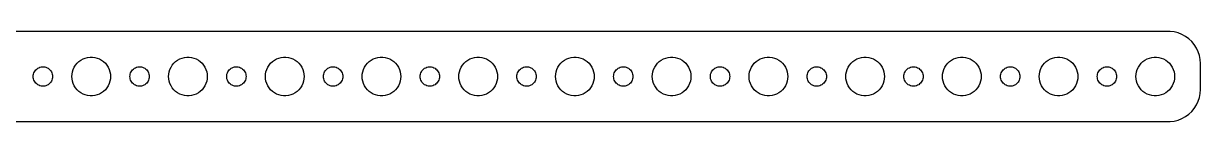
# Model space of a CAD drawing. Header units: metres. Extents: x -180 to 180, y 17 to 31.
# Drawn here: x -3 to 179.5, y 17 to 31 of the extents above; entities that cross this region are included whole.
import ezdxf

# ---------------------------------------------------------------- set-up
doc = ezdxf.new("R2010")
doc.units = ezdxf.units.M

msp = doc.modelspace()

# ---------------------------------------------------------------- linework, layer by layer
for p, q in [((174.814, 30.9901), (-174.814, 30.9901)), ((175.437, 30.9114), (174.814, 30.9901)), ((176.045, 30.7553), (175.437, 30.9114)), ((176.629, 30.5241), (176.045, 30.7553)), ((177.179, 30.2216), (176.629, 30.5241)), ((177.687, 29.8526), (177.179, 30.2216)), ((178.145, 29.4227), (177.687, 29.8526)), ((178.545, 28.9389), (178.145, 29.4227)), ((178.882, 28.4088), (178.545, 28.9389)), ((179.149, 27.8406), (178.882, 28.4088)), ((179.343, 27.2434), (179.149, 27.8406)), ((4.87108, 25.4453), (5.07294, 25.7634)), ((5.07294, 25.7634), (5.31308, 26.0536)), ((5.31308, 26.0536), (5.58772, 26.3115)), ((5.58772, 26.3115), (5.89252, 26.533)), ((5.89252, 26.533), (6.22266, 26.7145)), ((6.22266, 26.7145), (6.57294, 26.8532)), ((6.57294, 26.8532), (6.93785, 26.9469)), ((6.93785, 26.9469), (7.31161, 26.9941)), ((7.31161, 26.9941), (7.68837, 26.9941)), ((7.68837, 26.9941), (8.06213, 26.9469)), ((8.06213, 26.9469), (8.42705, 26.8532)), ((8.42705, 26.8532), (8.77733, 26.7145)), ((8.77733, 26.7145), (9.10747, 26.533)), ((9.10747, 26.533), (9.41226, 26.3115)), ((9.41226, 26.3115), (9.6869, 26.0536)), ((9.6869, 26.0536), (9.92705, 25.7634)), ((9.92705, 25.7634), (10.1289, 25.4453)), ((19.8711, 25.4453), (20.0729, 25.7634)), ((20.0729, 25.7634), (20.3131, 26.0536)), ((20.3131, 26.0536), (20.5877, 26.3115)), ((20.5877, 26.3115), (20.8925, 26.533)), ((20.8925, 26.533), (21.2227, 26.7145)), ((21.2227, 26.7145), (21.5729, 26.8532)), ((21.5729, 26.8532), (21.9379, 26.9469)), ((21.9379, 26.9469), (22.3116, 26.9941)), ((22.3116, 26.9941), (22.6884, 26.9941)), ((22.6884, 26.9941), (23.0621, 26.9469)), ((23.0621, 26.9469), (23.427, 26.8532)), ((23.427, 26.8532), (23.7773, 26.7145)), ((23.7773, 26.7145), (24.1075, 26.533)), ((24.1075, 26.533), (24.4123, 26.3115)), ((24.4123, 26.3115), (24.6869, 26.0536)), ((24.6869, 26.0536), (24.927, 25.7634)), ((24.927, 25.7634), (25.1289, 25.4453)), ((34.8711, 25.4453), (35.0729, 25.7634)), ((35.0729, 25.7634), (35.3131, 26.0536)), ((35.3131, 26.0536), (35.5877, 26.3115)), ((35.5877, 26.3115), (35.8925, 26.533)), ((35.8925, 26.533), (36.2227, 26.7145)), ((36.2227, 26.7145), (36.5729, 26.8532)), ((36.5729, 26.8532), (36.9379, 26.9469)), ((36.9379, 26.9469), (37.3116, 26.9941)), ((37.3116, 26.9941), (37.6884, 26.9941)), ((37.6884, 26.9941), (38.0621, 26.9469)), ((38.0621, 26.9469), (38.427, 26.8532)), ((38.427, 26.8532), (38.7773, 26.7145)), ((38.7773, 26.7145), (39.1075, 26.533)), ((39.1075, 26.533), (39.4123, 26.3115)), ((39.4123, 26.3115), (39.6869, 26.0536)), ((39.6869, 26.0536), (39.927, 25.7634)), ((39.927, 25.7634), (40.1289, 25.4453)), ((49.8711, 25.4453), (50.0729, 25.7634)), ((50.0729, 25.7634), (50.3131, 26.0536)), ((50.3131, 26.0536), (50.5877, 26.3115)), ((50.5877, 26.3115), (50.8925, 26.533)), ((50.8925, 26.533), (51.2227, 26.7145)), ((51.2227, 26.7145), (51.5729, 26.8532)), ((51.5729, 26.8532), (51.9379, 26.9469)), ((51.9379, 26.9469), (52.3116, 26.9941)), ((52.3116, 26.9941), (52.6884, 26.9941)), ((52.6884, 26.9941), (53.0621, 26.9469)), ((53.0621, 26.9469), (53.427, 26.8532)), ((53.427, 26.8532), (53.7773, 26.7145)), ((53.7773, 26.7145), (54.1075, 26.533)), ((54.1075, 26.533), (54.4123, 26.3115)), ((54.4123, 26.3115), (54.6869, 26.0536)), ((54.6869, 26.0536), (54.927, 25.7634)), ((54.927, 25.7634), (55.1289, 25.4453)), ((64.8711, 25.4453), (65.073, 25.7634)), ((65.073, 25.7634), (65.3131, 26.0536)), ((65.3131, 26.0536), (65.5877, 26.3115)), ((65.5877, 26.3115), (65.8925, 26.533)), ((65.8925, 26.533), (66.2227, 26.7145)), ((66.2227, 26.7145), (66.573, 26.8532)), ((66.573, 26.8532), (66.9379, 26.9469)), ((66.9379, 26.9469), (67.3116, 26.9941)), ((67.3116, 26.9941), (67.6884, 26.9941)), ((67.6884, 26.9941), (68.0621, 26.9469)), ((68.0621, 26.9469), (68.427, 26.8532)), ((68.427, 26.8532), (68.7773, 26.7145)), ((68.7773, 26.7145), (69.1075, 26.533)), ((69.1075, 26.533), (69.4123, 26.3115)), ((69.4123, 26.3115), (69.6869, 26.0536)), ((69.6869, 26.0536), (69.927, 25.7634)), ((69.927, 25.7634), (70.1289, 25.4453)), ((79.8711, 25.4453), (80.073, 25.7634)), ((80.073, 25.7634), (80.3131, 26.0536)), ((80.3131, 26.0536), (80.5877, 26.3115)), ((80.5877, 26.3115), (80.8925, 26.533)), ((80.8925, 26.533), (81.2227, 26.7145)), ((81.2227, 26.7145), (81.573, 26.8532)), ((81.573, 26.8532), (81.9379, 26.9469)), ((81.9379, 26.9469), (82.3116, 26.9941)), ((82.3116, 26.9941), (82.6884, 26.9941)), ((82.6884, 26.9941), (83.0621, 26.9469)), ((83.0621, 26.9469), (83.427, 26.8532)), ((83.427, 26.8532), (83.7773, 26.7145)), ((83.7773, 26.7145), (84.1075, 26.533)), ((84.1075, 26.533), (84.4123, 26.3115)), ((84.4123, 26.3115), (84.6869, 26.0536)), ((84.6869, 26.0536), (84.927, 25.7634)), ((84.927, 25.7634), (85.1289, 25.4453)), ((94.8711, 25.4453), (95.073, 25.7634)), ((95.073, 25.7634), (95.3131, 26.0536)), ((95.3131, 26.0536), (95.5877, 26.3115)), ((95.5877, 26.3115), (95.8925, 26.533)), ((95.8925, 26.533), (96.2227, 26.7145)), ((96.2227, 26.7145), (96.573, 26.8532)), ((96.573, 26.8532), (96.9379, 26.9469)), ((96.9379, 26.9469), (97.3116, 26.9941)), ((97.3116, 26.9941), (97.6884, 26.9941)), ((97.6884, 26.9941), (98.0621, 26.9469)), ((98.0621, 26.9469), (98.427, 26.8532)), ((98.427, 26.8532), (98.7773, 26.7145)), ((98.7773, 26.7145), (99.1075, 26.533)), ((99.1075, 26.533), (99.4123, 26.3115)), ((99.4123, 26.3115), (99.6869, 26.0536)), ((99.6869, 26.0536), (99.927, 25.7634)), ((99.927, 25.7634), (100.129, 25.4453)), ((109.871, 25.4453), (110.073, 25.7634)), ((110.073, 25.7634), (110.313, 26.0536)), ((110.313, 26.0536), (110.588, 26.3115)), ((110.588, 26.3115), (110.893, 26.533)), ((110.893, 26.533), (111.223, 26.7145)), ((111.223, 26.7145), (111.573, 26.8532)), ((111.573, 26.8532), (111.938, 26.9469)), ((111.938, 26.9469), (112.312, 26.9941)), ((112.312, 26.9941), (112.688, 26.9941)), ((112.688, 26.9941), (113.062, 26.9469)), ((113.062, 26.9469), (113.427, 26.8532)), ((113.427, 26.8532), (113.777, 26.7145)), ((113.777, 26.7145), (114.107, 26.533)), ((114.107, 26.533), (114.412, 26.3115)), ((114.412, 26.3115), (114.687, 26.0536)), ((114.687, 26.0536), (114.927, 25.7634)), ((114.927, 25.7634), (115.129, 25.4453)), ((124.871, 25.4453), (125.073, 25.7634)), ((125.073, 25.7634), (125.313, 26.0536)), ((125.313, 26.0536), (125.588, 26.3115)), ((125.588, 26.3115), (125.893, 26.533)), ((125.893, 26.533), (126.223, 26.7145)), ((126.223, 26.7145), (126.573, 26.8532)), ((126.573, 26.8532), (126.938, 26.9469)), ((126.938, 26.9469), (127.312, 26.9941)), ((127.312, 26.9941), (127.688, 26.9941)), ((127.688, 26.9941), (128.062, 26.9469)), ((128.062, 26.9469), (128.427, 26.8532)), ((128.427, 26.8532), (128.777, 26.7145)), ((128.777, 26.7145), (129.107, 26.533)), ((129.107, 26.533), (129.412, 26.3115)), ((129.412, 26.3115), (129.687, 26.0536)), ((129.687, 26.0536), (129.927, 25.7634)), ((129.927, 25.7634), (130.129, 25.4453)), ((139.871, 25.4453), (140.073, 25.7634)), ((140.073, 25.7634), (140.313, 26.0536)), ((140.313, 26.0536), (140.588, 26.3115)), ((140.588, 26.3115), (140.893, 26.533)), ((140.893, 26.533), (141.223, 26.7145)), ((141.223, 26.7145), (141.573, 26.8532)), ((141.573, 26.8532), (141.938, 26.9469)), ((141.938, 26.9469), (142.312, 26.9941)), ((142.312, 26.9941), (142.688, 26.9941)), ((142.688, 26.9941), (143.062, 26.9469)), ((143.062, 26.9469), (143.427, 26.8532)), ((143.427, 26.8532), (143.777, 26.7145)), ((143.777, 26.7145), (144.107, 26.533)), ((144.107, 26.533), (144.412, 26.3115)), ((144.412, 26.3115), (144.687, 26.0536)), ((144.687, 26.0536), (144.927, 25.7634)), ((144.927, 25.7634), (145.129, 25.4453)), ((154.871, 25.4453), (155.073, 25.7634)), ((155.073, 25.7634), (155.313, 26.0536)), ((155.313, 26.0536), (155.588, 26.3115)), ((155.588, 26.3115), (155.893, 26.533)), ((155.893, 26.533), (156.223, 26.7145)), ((156.223, 26.7145), (156.573, 26.8532)), ((156.573, 26.8532), (156.938, 26.9469)), ((156.938, 26.9469), (157.312, 26.9941)), ((157.312, 26.9941), (157.688, 26.9941)), ((157.688, 26.9941), (158.062, 26.9469)), ((158.062, 26.9469), (158.427, 26.8532)), ((158.427, 26.8532), (158.777, 26.7145)), ((158.777, 26.7145), (159.107, 26.533)), ((159.107, 26.533), (159.412, 26.3115)), ((159.412, 26.3115), (159.687, 26.0536)), ((159.687, 26.0536), (159.927, 25.7634)), ((159.927, 25.7634), (160.129, 25.4453)), ((169.871, 25.4453), (170.073, 25.7634)), ((170.073, 25.7634), (170.313, 26.0536)), ((170.313, 26.0536), (170.588, 26.3115)), ((170.588, 26.3115), (170.893, 26.533)), ((170.893, 26.533), (171.223, 26.7145)), ((171.223, 26.7145), (171.573, 26.8532)), ((171.573, 26.8532), (171.938, 26.9469)), ((171.938, 26.9469), (172.312, 26.9941)), ((172.312, 26.9941), (172.688, 26.9941)), ((172.688, 26.9941), (173.062, 26.9469)), ((173.062, 26.9469), (173.427, 26.8532)), ((173.427, 26.8532), (173.777, 26.7145)), ((173.777, 26.7145), (174.107, 26.533)), ((174.107, 26.533), (174.412, 26.3115)), ((174.412, 26.3115), (174.687, 26.0536)), ((174.687, 26.0536), (174.927, 25.7634)), ((174.927, 25.7634), (175.129, 25.4453)), ((179.461, 26.6267), (179.343, 27.2434)), ((179.5, 26), (179.461, 26.6267)), ((179.5, 22), (179.5, 26)), ((-1.5, 24), (-1.48816, 24.188)), ((-1.48816, 23.812), (-1.5, 24)), ((-1.48816, 24.188), (-1.45287, 24.373)), ((-1.45287, 23.627), (-1.48816, 23.812)), ((-1.45287, 24.373), (-1.39465, 24.5522)), ((-1.39465, 24.5522), (-1.31445, 24.7226)), ((-1.31445, 24.7226), (-1.21352, 24.8817)), ((-1.21352, 24.8817), (-1.09344, 25.0268)), ((-1.09344, 25.0268), (-0.95613, 25.1558)), ((-0.95613, 25.1558), (-0.80373, 25.2665)), ((-0.80373, 25.2665), (-0.63866, 25.3572)), ((-0.63866, 25.3572), (-0.46352, 25.4266)), ((-0.46352, 25.4266), (-0.28107, 25.4734)), ((-0.28107, 25.4734), (-0.09418, 25.497)), ((-0.09418, 25.497), (0.09418, 25.497)), ((0.09418, 25.497), (0.28107, 25.4734)), ((0.28107, 25.4734), (0.46352, 25.4266)), ((0.46352, 25.4266), (0.63866, 25.3572)), ((0.63866, 25.3572), (0.80373, 25.2665)), ((0.80373, 25.2665), (0.95613, 25.1558)), ((0.95613, 25.1558), (1.09344, 25.0268)), ((1.09344, 25.0268), (1.21352, 24.8817)), ((1.21352, 24.8817), (1.31445, 24.7226)), ((1.31445, 24.7226), (1.39465, 24.5522)), ((1.39465, 24.5522), (1.45287, 24.373)), ((1.45287, 24.373), (1.48816, 24.188)), ((1.48816, 23.812), (1.45287, 23.627)), ((1.48816, 24.188), (1.5, 24)), ((1.5, 24), (1.48816, 23.812)), ((4.5, 24), (4.52365, 24.376)), ((4.52365, 23.624), (4.5, 24)), ((4.52365, 24.376), (4.59424, 24.7461)), ((4.59424, 24.7461), (4.71066, 25.1044)), ((4.71066, 25.1044), (4.87108, 25.4453)), ((10.1289, 25.4453), (10.2893, 25.1044)), ((10.2893, 25.1044), (10.4057, 24.7461)), ((10.4057, 24.7461), (10.4763, 24.376)), ((10.4763, 24.376), (10.5, 24)), ((10.5, 24), (10.4763, 23.624)), ((13.5, 24), (13.5118, 24.188)), ((13.5118, 23.812), (13.5, 24)), ((13.5118, 24.188), (13.5471, 24.373)), ((13.5471, 23.627), (13.5118, 23.812)), ((13.5471, 24.373), (13.6053, 24.5522)), ((13.6053, 24.5522), (13.6855, 24.7226)), ((13.6855, 24.7226), (13.7865, 24.8817)), ((13.7865, 24.8817), (13.9065, 25.0268)), ((13.9065, 25.0268), (14.0439, 25.1558)), ((14.0439, 25.1558), (14.1963, 25.2665)), ((14.1963, 25.2665), (14.3613, 25.3572)), ((14.3613, 25.3572), (14.5365, 25.4266)), ((14.5365, 25.4266), (14.7189, 25.4734)), ((14.7189, 25.4734), (14.9058, 25.497)), ((14.9058, 25.497), (15.0942, 25.497)), ((15.0942, 25.497), (15.2811, 25.4734)), ((15.2811, 25.4734), (15.4635, 25.4266)), ((15.4635, 25.4266), (15.6387, 25.3572)), ((15.6387, 25.3572), (15.8037, 25.2665)), ((15.8037, 25.2665), (15.9561, 25.1558)), ((15.9561, 25.1558), (16.0934, 25.0268)), ((16.0934, 25.0268), (16.2135, 24.8817)), ((16.2135, 24.8817), (16.3145, 24.7226)), ((16.3145, 24.7226), (16.3947, 24.5522)), ((16.3947, 24.5522), (16.4529, 24.373)), ((16.4529, 24.373), (16.4882, 24.188)), ((16.4882, 23.812), (16.4529, 23.627)), ((16.4882, 24.188), (16.5, 24)), ((16.5, 24), (16.4882, 23.812)), ((19.5, 24), (19.5237, 24.376)), ((19.5237, 23.624), (19.5, 24)), ((19.5237, 24.376), (19.5942, 24.7461)), ((19.5942, 24.7461), (19.7107, 25.1044)), ((19.7107, 25.1044), (19.8711, 25.4453)), ((25.1289, 25.4453), (25.2893, 25.1044)), ((25.2893, 25.1044), (25.4057, 24.7461)), ((25.4057, 24.7461), (25.4763, 24.376)), ((25.4763, 24.376), (25.5, 24)), ((25.5, 24), (25.4763, 23.624)), ((28.5, 24), (28.5118, 24.188)), ((28.5118, 23.812), (28.5, 24)), ((28.5118, 24.188), (28.5471, 24.373)), ((28.5471, 23.627), (28.5118, 23.812)), ((28.5471, 24.373), (28.6053, 24.5522)), ((28.6053, 24.5522), (28.6855, 24.7226)), ((28.6855, 24.7226), (28.7865, 24.8817)), ((28.7865, 24.8817), (28.9065, 25.0268)), ((28.9065, 25.0268), (29.0439, 25.1558)), ((29.0439, 25.1558), (29.1963, 25.2665)), ((29.1963, 25.2665), (29.3613, 25.3572)), ((29.3613, 25.3572), (29.5365, 25.4266)), ((29.5365, 25.4266), (29.7189, 25.4734)), ((29.7189, 25.4734), (29.9058, 25.497)), ((29.9058, 25.497), (30.0942, 25.497)), ((30.0942, 25.497), (30.2811, 25.4734)), ((30.2811, 25.4734), (30.4635, 25.4266)), ((30.4635, 25.4266), (30.6387, 25.3572)), ((30.6387, 25.3572), (30.8037, 25.2665)), ((30.8037, 25.2665), (30.9561, 25.1558)), ((30.9561, 25.1558), (31.0934, 25.0268)), ((31.0934, 25.0268), (31.2135, 24.8817)), ((31.2135, 24.8817), (31.3145, 24.7226)), ((31.3145, 24.7226), (31.3947, 24.5522)), ((31.3947, 24.5522), (31.4529, 24.373)), ((31.4529, 24.373), (31.4882, 24.188)), ((31.4882, 23.812), (31.4529, 23.627)), ((31.4882, 24.188), (31.5, 24)), ((31.5, 24), (31.4882, 23.812)), ((34.5, 24), (34.5237, 24.376)), ((34.5237, 23.624), (34.5, 24)), ((34.5237, 24.376), (34.5942, 24.7461)), ((34.5942, 24.7461), (34.7107, 25.1044)), ((34.7107, 25.1044), (34.8711, 25.4453)), ((40.1289, 25.4453), (40.2893, 25.1044)), ((40.2893, 25.1044), (40.4057, 24.7461)), ((40.4057, 24.7461), (40.4763, 24.376)), ((40.4763, 24.376), (40.5, 24)), ((40.5, 24), (40.4763, 23.624)), ((43.5, 24), (43.5118, 24.188)), ((43.5118, 23.812), (43.5, 24)), ((43.5118, 24.188), (43.5471, 24.373)), ((43.5471, 23.627), (43.5118, 23.812)), ((43.5471, 24.373), (43.6053, 24.5522)), ((43.6053, 24.5522), (43.6855, 24.7226)), ((43.6855, 24.7226), (43.7865, 24.8817)), ((43.7865, 24.8817), (43.9065, 25.0268)), ((43.9065, 25.0268), (44.0439, 25.1558)), ((44.0439, 25.1558), (44.1963, 25.2665)), ((44.1963, 25.2665), (44.3613, 25.3572)), ((44.3613, 25.3572), (44.5365, 25.4266)), ((44.5365, 25.4266), (44.7189, 25.4734)), ((44.7189, 25.4734), (44.9058, 25.497)), ((44.9058, 25.497), (45.0942, 25.497)), ((45.0942, 25.497), (45.2811, 25.4734)), ((45.2811, 25.4734), (45.4635, 25.4266)), ((45.4635, 25.4266), (45.6387, 25.3572)), ((45.6387, 25.3572), (45.8037, 25.2665)), ((45.8037, 25.2665), (45.9561, 25.1558)), ((45.9561, 25.1558), (46.0934, 25.0268)), ((46.0934, 25.0268), (46.2135, 24.8817)), ((46.2135, 24.8817), (46.3145, 24.7226)), ((46.3145, 24.7226), (46.3947, 24.5522)), ((46.3947, 24.5522), (46.4529, 24.373)), ((46.4529, 24.373), (46.4882, 24.188)), ((46.4882, 23.812), (46.4529, 23.627)), ((46.4882, 24.188), (46.5, 24)), ((46.5, 24), (46.4882, 23.812)), ((49.5, 24), (49.5237, 24.376)), ((49.5237, 23.624), (49.5, 24)), ((49.5237, 24.376), (49.5942, 24.7461)), ((49.5942, 24.7461), (49.7107, 25.1044)), ((49.7107, 25.1044), (49.8711, 25.4453)), ((55.1289, 25.4453), (55.2893, 25.1044)), ((55.2893, 25.1044), (55.4057, 24.7461)), ((55.4057, 24.7461), (55.4763, 24.376)), ((55.4763, 24.376), (55.5, 24)), ((55.5, 24), (55.4763, 23.624)), ((58.5, 24), (58.5118, 24.188)), ((58.5118, 23.812), (58.5, 24)), ((58.5118, 24.188), (58.5471, 24.373)), ((58.5471, 23.627), (58.5118, 23.812)), ((58.5471, 24.373), (58.6053, 24.5522)), ((58.6053, 24.5522), (58.6855, 24.7226)), ((58.6855, 24.7226), (58.7865, 24.8817)), ((58.7865, 24.8817), (58.9065, 25.0268)), ((58.9065, 25.0268), (59.0439, 25.1558)), ((59.0439, 25.1558), (59.1963, 25.2665)), ((59.1963, 25.2665), (59.3613, 25.3572)), ((59.3613, 25.3572), (59.5365, 25.4266)), ((59.5365, 25.4266), (59.7189, 25.4734)), ((59.7189, 25.4734), (59.9058, 25.497)), ((59.9058, 25.497), (60.0942, 25.497)), ((60.0942, 25.497), (60.2811, 25.4734)), ((60.2811, 25.4734), (60.4635, 25.4266)), ((60.4635, 25.4266), (60.6387, 25.3572)), ((60.6387, 25.3572), (60.8037, 25.2665)), ((60.8037, 25.2665), (60.9561, 25.1558)), ((60.9561, 25.1558), (61.0934, 25.0268)), ((61.0934, 25.0268), (61.2135, 24.8817)), ((61.2135, 24.8817), (61.3145, 24.7226)), ((61.3145, 24.7226), (61.3947, 24.5522)), ((61.3947, 24.5522), (61.4529, 24.373)), ((61.4529, 24.373), (61.4882, 24.188)), ((61.4882, 23.812), (61.4529, 23.627)), ((61.4882, 24.188), (61.5, 24)), ((61.5, 24), (61.4882, 23.812)), ((64.5, 24), (64.5237, 24.376)), ((64.5237, 23.624), (64.5, 24)), ((64.5237, 24.376), (64.5943, 24.7461)), ((64.5943, 24.7461), (64.7107, 25.1044)), ((64.7107, 25.1044), (64.8711, 25.4453)), ((70.1289, 25.4453), (70.2893, 25.1044)), ((70.2893, 25.1044), (70.4057, 24.7461)), ((70.4057, 24.7461), (70.4763, 24.376)), ((70.4763, 24.376), (70.5, 24)), ((70.5, 24), (70.4763, 23.624)), ((73.5, 24), (73.5118, 24.188)), ((73.5118, 23.812), (73.5, 24)), ((73.5118, 24.188), (73.5471, 24.373)), ((73.5471, 23.627), (73.5118, 23.812)), ((73.5471, 24.373), (73.6053, 24.5522)), ((73.6053, 24.5522), (73.6855, 24.7226)), ((73.6855, 24.7226), (73.7865, 24.8817)), ((73.7865, 24.8817), (73.9065, 25.0268)), ((73.9065, 25.0268), (74.0439, 25.1558)), ((74.0439, 25.1558), (74.1963, 25.2665)), ((74.1963, 25.2665), (74.3613, 25.3572)), ((74.3613, 25.3572), (74.5365, 25.4266)), ((74.5365, 25.4266), (74.7189, 25.4734)), ((74.7189, 25.4734), (74.9058, 25.497)), ((74.9058, 25.497), (75.0942, 25.497)), ((75.0942, 25.497), (75.2811, 25.4734)), ((75.2811, 25.4734), (75.4635, 25.4266)), ((75.4635, 25.4266), (75.6387, 25.3572)), ((75.6387, 25.3572), (75.8037, 25.2665)), ((75.8037, 25.2665), (75.9561, 25.1558)), ((75.9561, 25.1558), (76.0934, 25.0268)), ((76.0934, 25.0268), (76.2135, 24.8817)), ((76.2135, 24.8817), (76.3145, 24.7226)), ((76.3145, 24.7226), (76.3947, 24.5522)), ((76.3947, 24.5522), (76.4529, 24.373)), ((76.4529, 24.373), (76.4882, 24.188)), ((76.4882, 23.812), (76.4529, 23.627)), ((76.4882, 24.188), (76.5, 24)), ((76.5, 24), (76.4882, 23.812)), ((79.5, 24), (79.5237, 24.376)), ((79.5237, 23.624), (79.5, 24)), ((79.5237, 24.376), (79.5943, 24.7461)), ((79.5943, 24.7461), (79.7107, 25.1044)), ((79.7107, 25.1044), (79.8711, 25.4453)), ((85.1289, 25.4453), (85.2893, 25.1044)), ((85.2893, 25.1044), (85.4057, 24.7461)), ((85.4057, 24.7461), (85.4763, 24.376)), ((85.4763, 24.376), (85.5, 24)), ((85.5, 24), (85.4763, 23.624)), ((88.5, 24), (88.5118, 24.188)), ((88.5118, 23.812), (88.5, 24)), ((88.5118, 24.188), (88.5471, 24.373)), ((88.5471, 23.627), (88.5118, 23.812)), ((88.5471, 24.373), (88.6053, 24.5522)), ((88.6053, 24.5522), (88.6855, 24.7226)), ((88.6855, 24.7226), (88.7865, 24.8817)), ((88.7865, 24.8817), (88.9065, 25.0268)), ((88.9065, 25.0268), (89.0439, 25.1558)), ((89.0439, 25.1558), (89.1963, 25.2665)), ((89.1963, 25.2665), (89.3613, 25.3572)), ((89.3613, 25.3572), (89.5365, 25.4266)), ((89.5365, 25.4266), (89.7189, 25.4734)), ((89.7189, 25.4734), (89.9058, 25.497)), ((89.9058, 25.497), (90.0942, 25.497)), ((90.0942, 25.497), (90.2811, 25.4734)), ((90.2811, 25.4734), (90.4635, 25.4266)), ((90.4635, 25.4266), (90.6387, 25.3572)), ((90.6387, 25.3572), (90.8037, 25.2665)), ((90.8037, 25.2665), (90.9561, 25.1558)), ((90.9561, 25.1558), (91.0934, 25.0268)), ((91.0934, 25.0268), (91.2135, 24.8817)), ((91.2135, 24.8817), (91.3145, 24.7226)), ((91.3145, 24.7226), (91.3947, 24.5522)), ((91.3947, 24.5522), (91.4529, 24.373)), ((91.4529, 24.373), (91.4882, 24.188)), ((91.4882, 23.812), (91.4529, 23.627)), ((91.4882, 24.188), (91.5, 24)), ((91.5, 24), (91.4882, 23.812)), ((94.5, 24), (94.5237, 24.376)), ((94.5237, 23.624), (94.5, 24)), ((94.5237, 24.376), (94.5943, 24.7461)), ((94.5943, 24.7461), (94.7107, 25.1044)), ((94.7107, 25.1044), (94.8711, 25.4453)), ((100.129, 25.4453), (100.289, 25.1044)), ((100.289, 25.1044), (100.406, 24.7461)), ((100.406, 24.7461), (100.476, 24.376)), ((100.476, 24.376), (100.5, 24)), ((100.5, 24), (100.476, 23.624)), ((103.5, 24), (103.512, 24.188)), ((103.512, 23.812), (103.5, 24)), ((103.512, 24.188), (103.547, 24.373)), ((103.547, 23.627), (103.512, 23.812)), ((103.547, 24.373), (103.605, 24.5522)), ((103.605, 24.5522), (103.686, 24.7226)), ((103.686, 24.7226), (103.786, 24.8817)), ((103.786, 24.8817), (103.907, 25.0268)), ((103.907, 25.0268), (104.044, 25.1558)), ((104.044, 25.1558), (104.196, 25.2665)), ((104.196, 25.2665), (104.361, 25.3572)), ((104.361, 25.3572), (104.536, 25.4266)), ((104.536, 25.4266), (104.719, 25.4734)), ((104.719, 25.4734), (104.906, 25.497)), ((104.906, 25.497), (105.094, 25.497)), ((105.094, 25.497), (105.281, 25.4734)), ((105.281, 25.4734), (105.464, 25.4266)), ((105.464, 25.4266), (105.639, 25.3572)), ((105.639, 25.3572), (105.804, 25.2665)), ((105.804, 25.2665), (105.956, 25.1558)), ((105.956, 25.1558), (106.093, 25.0268)), ((106.093, 25.0268), (106.214, 24.8817)), ((106.214, 24.8817), (106.314, 24.7226)), ((106.314, 24.7226), (106.395, 24.5522)), ((106.395, 24.5522), (106.453, 24.373)), ((106.453, 24.373), (106.488, 24.188)), ((106.488, 23.812), (106.453, 23.627)), ((106.488, 24.188), (106.5, 24)), ((106.5, 24), (106.488, 23.812)), ((109.5, 24), (109.524, 24.376)), ((109.524, 23.624), (109.5, 24)), ((109.524, 24.376), (109.594, 24.7461)), ((109.594, 24.7461), (109.711, 25.1044)), ((109.711, 25.1044), (109.871, 25.4453)), ((115.129, 25.4453), (115.289, 25.1044)), ((115.289, 25.1044), (115.406, 24.7461)), ((115.406, 24.7461), (115.476, 24.376)), ((115.476, 24.376), (115.5, 24)), ((115.5, 24), (115.476, 23.624)), ((118.5, 24), (118.512, 24.188)), ((118.512, 23.812), (118.5, 24)), ((118.512, 24.188), (118.547, 24.373)), ((118.547, 23.627), (118.512, 23.812)), ((118.547, 24.373), (118.605, 24.5522)), ((118.605, 24.5522), (118.686, 24.7226)), ((118.686, 24.7226), (118.786, 24.8817)), ((118.786, 24.8817), (118.907, 25.0268)), ((118.907, 25.0268), (119.044, 25.1558)), ((119.044, 25.1558), (119.196, 25.2665)), ((119.196, 25.2665), (119.361, 25.3572)), ((119.361, 25.3572), (119.536, 25.4266)), ((119.536, 25.4266), (119.719, 25.4734)), ((119.719, 25.4734), (119.906, 25.497)), ((119.906, 25.497), (120.094, 25.497)), ((120.094, 25.497), (120.281, 25.4734)), ((120.281, 25.4734), (120.464, 25.4266)), ((120.464, 25.4266), (120.639, 25.3572)), ((120.639, 25.3572), (120.804, 25.2665)), ((120.804, 25.2665), (120.956, 25.1558)), ((120.956, 25.1558), (121.093, 25.0268)), ((121.093, 25.0268), (121.214, 24.8817)), ((121.214, 24.8817), (121.314, 24.7226)), ((121.314, 24.7226), (121.395, 24.5522)), ((121.395, 24.5522), (121.453, 24.373)), ((121.453, 24.373), (121.488, 24.188)), ((121.488, 23.812), (121.453, 23.627)), ((121.488, 24.188), (121.5, 24)), ((121.5, 24), (121.488, 23.812)), ((124.5, 24), (124.524, 24.376)), ((124.524, 23.624), (124.5, 24)), ((124.524, 24.376), (124.594, 24.7461)), ((124.594, 24.7461), (124.711, 25.1044)), ((124.711, 25.1044), (124.871, 25.4453)), ((130.129, 25.4453), (130.289, 25.1044)), ((130.289, 25.1044), (130.406, 24.7461)), ((130.406, 24.7461), (130.476, 24.376)), ((130.476, 24.376), (130.5, 24)), ((130.5, 24), (130.476, 23.624)), ((133.5, 24), (133.512, 24.188)), ((133.512, 23.812), (133.5, 24)), ((133.512, 24.188), (133.547, 24.373)), ((133.547, 23.627), (133.512, 23.812)), ((133.547, 24.373), (133.605, 24.5522)), ((133.605, 24.5522), (133.686, 24.7226)), ((133.686, 24.7226), (133.786, 24.8817)), ((133.786, 24.8817), (133.907, 25.0268)), ((133.907, 25.0268), (134.044, 25.1558)), ((134.044, 25.1558), (134.196, 25.2665)), ((134.196, 25.2665), (134.361, 25.3572)), ((134.361, 25.3572), (134.536, 25.4266)), ((134.536, 25.4266), (134.719, 25.4734)), ((134.719, 25.4734), (134.906, 25.497)), ((134.906, 25.497), (135.094, 25.497)), ((135.094, 25.497), (135.281, 25.4734)), ((135.281, 25.4734), (135.464, 25.4266)), ((135.464, 25.4266), (135.639, 25.3572)), ((135.639, 25.3572), (135.804, 25.2665)), ((135.804, 25.2665), (135.956, 25.1558)), ((135.956, 25.1558), (136.093, 25.0268)), ((136.093, 25.0268), (136.214, 24.8817)), ((136.214, 24.8817), (136.314, 24.7226)), ((136.314, 24.7226), (136.395, 24.5522)), ((136.395, 24.5522), (136.453, 24.373)), ((136.453, 24.373), (136.488, 24.188)), ((136.488, 23.812), (136.453, 23.627)), ((136.488, 24.188), (136.5, 24)), ((136.5, 24), (136.488, 23.812)), ((139.5, 24), (139.524, 24.376)), ((139.524, 23.624), (139.5, 24)), ((139.524, 24.376), (139.594, 24.7461)), ((139.594, 24.7461), (139.711, 25.1044)), ((139.711, 25.1044), (139.871, 25.4453)), ((145.129, 25.4453), (145.289, 25.1044)), ((145.289, 25.1044), (145.406, 24.7461)), ((145.406, 24.7461), (145.476, 24.376)), ((145.476, 24.376), (145.5, 24)), ((145.5, 24), (145.476, 23.624)), ((148.5, 24), (148.512, 24.188)), ((148.512, 23.812), (148.5, 24)), ((148.512, 24.188), (148.547, 24.373)), ((148.547, 23.627), (148.512, 23.812)), ((148.547, 24.373), (148.605, 24.5522)), ((148.605, 24.5522), (148.686, 24.7226)), ((148.686, 24.7226), (148.786, 24.8817)), ((148.786, 24.8817), (148.907, 25.0268)), ((148.907, 25.0268), (149.044, 25.1558)), ((149.044, 25.1558), (149.196, 25.2665)), ((149.196, 25.2665), (149.361, 25.3572)), ((149.361, 25.3572), (149.536, 25.4266)), ((149.536, 25.4266), (149.719, 25.4734)), ((149.719, 25.4734), (149.906, 25.497)), ((149.906, 25.497), (150.094, 25.497)), ((150.094, 25.497), (150.281, 25.4734)), ((150.281, 25.4734), (150.464, 25.4266)), ((150.464, 25.4266), (150.639, 25.3572)), ((150.639, 25.3572), (150.804, 25.2665)), ((150.804, 25.2665), (150.956, 25.1558)), ((150.956, 25.1558), (151.093, 25.0268)), ((151.093, 25.0268), (151.214, 24.8817)), ((151.214, 24.8817), (151.314, 24.7226)), ((151.314, 24.7226), (151.395, 24.5522)), ((151.395, 24.5522), (151.453, 24.373)), ((151.453, 24.373), (151.488, 24.188)), ((151.488, 23.812), (151.453, 23.627)), ((151.488, 24.188), (151.5, 24)), ((151.5, 24), (151.488, 23.812)), ((154.5, 24), (154.524, 24.376)), ((154.524, 23.624), (154.5, 24)), ((154.524, 24.376), (154.594, 24.7461)), ((154.594, 24.7461), (154.711, 25.1044)), ((154.711, 25.1044), (154.871, 25.4453)), ((160.129, 25.4453), (160.289, 25.1044)), ((160.289, 25.1044), (160.406, 24.7461)), ((160.406, 24.7461), (160.476, 24.376)), ((160.476, 24.376), (160.5, 24)), ((160.5, 24), (160.476, 23.624)), ((163.5, 24), (163.512, 24.188)), ((163.512, 23.812), (163.5, 24)), ((163.512, 24.188), (163.547, 24.373)), ((163.547, 23.627), (163.512, 23.812)), ((163.547, 24.373), (163.605, 24.5522)), ((163.605, 24.5522), (163.686, 24.7226)), ((163.686, 24.7226), (163.786, 24.8817)), ((163.786, 24.8817), (163.907, 25.0268)), ((163.907, 25.0268), (164.044, 25.1558)), ((164.044, 25.1558), (164.196, 25.2665)), ((164.196, 25.2665), (164.361, 25.3572)), ((164.361, 25.3572), (164.536, 25.4266)), ((164.536, 25.4266), (164.719, 25.4734)), ((164.719, 25.4734), (164.906, 25.497)), ((164.906, 25.497), (165.094, 25.497)), ((165.094, 25.497), (165.281, 25.4734)), ((165.281, 25.4734), (165.464, 25.4266)), ((165.464, 25.4266), (165.639, 25.3572)), ((165.639, 25.3572), (165.804, 25.2665)), ((165.804, 25.2665), (165.956, 25.1558)), ((165.956, 25.1558), (166.093, 25.0268)), ((166.093, 25.0268), (166.214, 24.8817)), ((166.214, 24.8817), (166.314, 24.7226)), ((166.314, 24.7226), (166.395, 24.5522)), ((166.395, 24.5522), (166.453, 24.373)), ((166.453, 24.373), (166.488, 24.188)), ((166.488, 23.812), (166.453, 23.627)), ((166.488, 24.188), (166.5, 24)), ((166.5, 24), (166.488, 23.812)), ((169.5, 24), (169.524, 24.376)), ((169.524, 23.624), (169.5, 24)), ((169.524, 24.376), (169.594, 24.7461)), ((169.594, 24.7461), (169.711, 25.1044)), ((169.711, 25.1044), (169.871, 25.4453)), ((175.129, 25.4453), (175.289, 25.1044)), ((175.289, 25.1044), (175.406, 24.7461)), ((175.406, 24.7461), (175.476, 24.376)), ((175.476, 24.376), (175.5, 24)), ((175.5, 24), (175.476, 23.624)), ((-1.39465, 23.4478), (-1.45287, 23.627)), ((-1.31445, 23.2774), (-1.39465, 23.4478)), ((-1.21352, 23.1183), (-1.31445, 23.2774)), ((-1.09344, 22.9732), (-1.21352, 23.1183)), ((-0.95613, 22.8442), (-1.09344, 22.9732)), ((-0.80373, 22.7335), (-0.95613, 22.8442)), ((-0.63866, 22.6428), (-0.80373, 22.7335)), ((-0.46352, 22.5734), (-0.63866, 22.6428)), ((-0.28107, 22.5266), (-0.46352, 22.5734)), ((-0.09418, 22.503), (-0.28107, 22.5266)), ((0.09418, 22.503), (-0.09418, 22.503)), ((0.28107, 22.5266), (0.09418, 22.503)), ((0.46352, 22.5734), (0.28107, 22.5266)), ((0.63866, 22.6428), (0.46352, 22.5734)), ((0.80373, 22.7335), (0.63866, 22.6428)), ((0.95613, 22.8442), (0.80373, 22.7335)), ((1.09344, 22.9732), (0.95613, 22.8442)), ((1.21352, 23.1183), (1.09344, 22.9732)), ((1.31445, 23.2774), (1.21352, 23.1183)), ((1.39465, 23.4478), (1.31445, 23.2774)), ((1.45287, 23.627), (1.39465, 23.4478)), ((4.59424, 23.2539), (4.52365, 23.624)), ((4.71066, 22.8956), (4.59424, 23.2539)), ((4.87108, 22.5547), (4.71066, 22.8956)), ((5.07294, 22.2366), (4.87108, 22.5547)), ((5.31308, 21.9464), (5.07294, 22.2366)), ((5.58772, 21.6885), (5.31308, 21.9464)), ((9.6869, 21.9464), (9.41226, 21.6885)), ((9.92705, 22.2366), (9.6869, 21.9464)), ((10.1289, 22.5547), (9.92705, 22.2366)), ((10.2893, 22.8956), (10.1289, 22.5547)), ((10.4057, 23.2539), (10.2893, 22.8956)), ((10.4763, 23.624), (10.4057, 23.2539)), ((13.6053, 23.4478), (13.5471, 23.627)), ((13.6855, 23.2774), (13.6053, 23.4478)), ((13.7865, 23.1183), (13.6855, 23.2774)), ((13.9065, 22.9732), (13.7865, 23.1183)), ((14.0439, 22.8442), (13.9065, 22.9732)), ((14.1963, 22.7335), (14.0439, 22.8442)), ((14.3613, 22.6428), (14.1963, 22.7335)), ((14.5365, 22.5734), (14.3613, 22.6428)), ((14.7189, 22.5266), (14.5365, 22.5734)), ((14.9058, 22.503), (14.7189, 22.5266)), ((15.0942, 22.503), (14.9058, 22.503)), ((15.2811, 22.5266), (15.0942, 22.503)), ((15.4635, 22.5734), (15.2811, 22.5266)), ((15.6387, 22.6428), (15.4635, 22.5734)), ((15.8037, 22.7335), (15.6387, 22.6428)), ((15.9561, 22.8442), (15.8037, 22.7335)), ((16.0934, 22.9732), (15.9561, 22.8442)), ((16.2135, 23.1183), (16.0934, 22.9732)), ((16.3145, 23.2774), (16.2135, 23.1183)), ((16.3947, 23.4478), (16.3145, 23.2774)), ((16.4529, 23.627), (16.3947, 23.4478)), ((19.5942, 23.2539), (19.5237, 23.624)), ((19.7107, 22.8956), (19.5942, 23.2539)), ((19.8711, 22.5547), (19.7107, 22.8956)), ((20.0729, 22.2366), (19.8711, 22.5547)), ((20.3131, 21.9464), (20.0729, 22.2366)), ((20.5877, 21.6885), (20.3131, 21.9464)), ((24.6869, 21.9464), (24.4123, 21.6885)), ((24.927, 22.2366), (24.6869, 21.9464)), ((25.1289, 22.5547), (24.927, 22.2366)), ((25.2893, 22.8956), (25.1289, 22.5547)), ((25.4057, 23.2539), (25.2893, 22.8956)), ((25.4763, 23.624), (25.4057, 23.2539)), ((28.6053, 23.4478), (28.5471, 23.627)), ((28.6855, 23.2774), (28.6053, 23.4478)), ((28.7865, 23.1183), (28.6855, 23.2774)), ((28.9065, 22.9732), (28.7865, 23.1183)), ((29.0439, 22.8442), (28.9065, 22.9732)), ((29.1963, 22.7335), (29.0439, 22.8442)), ((29.3613, 22.6428), (29.1963, 22.7335)), ((29.5365, 22.5734), (29.3613, 22.6428)), ((29.7189, 22.5266), (29.5365, 22.5734)), ((29.9058, 22.503), (29.7189, 22.5266)), ((30.0942, 22.503), (29.9058, 22.503)), ((30.2811, 22.5266), (30.0942, 22.503)), ((30.4635, 22.5734), (30.2811, 22.5266)), ((30.6387, 22.6428), (30.4635, 22.5734)), ((30.8037, 22.7335), (30.6387, 22.6428)), ((30.9561, 22.8442), (30.8037, 22.7335)), ((31.0934, 22.9732), (30.9561, 22.8442)), ((31.2135, 23.1183), (31.0934, 22.9732)), ((31.3145, 23.2774), (31.2135, 23.1183)), ((31.3947, 23.4478), (31.3145, 23.2774)), ((31.4529, 23.627), (31.3947, 23.4478)), ((34.5942, 23.2539), (34.5237, 23.624)), ((34.7107, 22.8956), (34.5942, 23.2539)), ((34.8711, 22.5547), (34.7107, 22.8956)), ((35.0729, 22.2366), (34.8711, 22.5547)), ((35.3131, 21.9464), (35.0729, 22.2366)), ((35.5877, 21.6885), (35.3131, 21.9464)), ((39.6869, 21.9464), (39.4123, 21.6885)), ((39.927, 22.2366), (39.6869, 21.9464)), ((40.1289, 22.5547), (39.927, 22.2366)), ((40.2893, 22.8956), (40.1289, 22.5547)), ((40.4057, 23.2539), (40.2893, 22.8956)), ((40.4763, 23.624), (40.4057, 23.2539)), ((43.6053, 23.4478), (43.5471, 23.627)), ((43.6855, 23.2774), (43.6053, 23.4478)), ((43.7865, 23.1183), (43.6855, 23.2774)), ((43.9065, 22.9732), (43.7865, 23.1183)), ((44.0439, 22.8442), (43.9065, 22.9732)), ((44.1963, 22.7335), (44.0439, 22.8442)), ((44.3613, 22.6428), (44.1963, 22.7335)), ((44.5365, 22.5734), (44.3613, 22.6428)), ((44.7189, 22.5266), (44.5365, 22.5734)), ((44.9058, 22.503), (44.7189, 22.5266)), ((45.0942, 22.503), (44.9058, 22.503)), ((45.2811, 22.5266), (45.0942, 22.503)), ((45.4635, 22.5734), (45.2811, 22.5266)), ((45.6387, 22.6428), (45.4635, 22.5734)), ((45.8037, 22.7335), (45.6387, 22.6428)), ((45.9561, 22.8442), (45.8037, 22.7335)), ((46.0934, 22.9732), (45.9561, 22.8442)), ((46.2135, 23.1183), (46.0934, 22.9732)), ((46.3145, 23.2774), (46.2135, 23.1183)), ((46.3947, 23.4478), (46.3145, 23.2774)), ((46.4529, 23.627), (46.3947, 23.4478)), ((49.5942, 23.2539), (49.5237, 23.624)), ((49.7107, 22.8956), (49.5942, 23.2539)), ((49.8711, 22.5547), (49.7107, 22.8956)), ((50.0729, 22.2366), (49.8711, 22.5547)), ((50.3131, 21.9464), (50.0729, 22.2366)), ((50.5877, 21.6885), (50.3131, 21.9464)), ((54.6869, 21.9464), (54.4123, 21.6885)), ((54.927, 22.2366), (54.6869, 21.9464)), ((55.1289, 22.5547), (54.927, 22.2366)), ((55.2893, 22.8956), (55.1289, 22.5547)), ((55.4057, 23.2539), (55.2893, 22.8956)), ((55.4763, 23.624), (55.4057, 23.2539)), ((58.6053, 23.4478), (58.5471, 23.627)), ((58.6855, 23.2774), (58.6053, 23.4478)), ((58.7865, 23.1183), (58.6855, 23.2774)), ((58.9065, 22.9732), (58.7865, 23.1183)), ((59.0439, 22.8442), (58.9065, 22.9732)), ((59.1963, 22.7335), (59.0439, 22.8442)), ((59.3613, 22.6428), (59.1963, 22.7335)), ((59.5365, 22.5734), (59.3613, 22.6428)), ((59.7189, 22.5266), (59.5365, 22.5734)), ((59.9058, 22.503), (59.7189, 22.5266)), ((60.0942, 22.503), (59.9058, 22.503)), ((60.2811, 22.5266), (60.0942, 22.503)), ((60.4635, 22.5734), (60.2811, 22.5266)), ((60.6387, 22.6428), (60.4635, 22.5734)), ((60.8037, 22.7335), (60.6387, 22.6428)), ((60.9561, 22.8442), (60.8037, 22.7335)), ((61.0934, 22.9732), (60.9561, 22.8442)), ((61.2135, 23.1183), (61.0934, 22.9732)), ((61.3145, 23.2774), (61.2135, 23.1183)), ((61.3947, 23.4478), (61.3145, 23.2774)), ((61.4529, 23.627), (61.3947, 23.4478)), ((64.5943, 23.2539), (64.5237, 23.624)), ((64.7107, 22.8956), (64.5943, 23.2539)), ((64.8711, 22.5547), (64.7107, 22.8956)), ((65.073, 22.2366), (64.8711, 22.5547)), ((65.3131, 21.9464), (65.073, 22.2366)), ((65.5877, 21.6885), (65.3131, 21.9464)), ((69.6869, 21.9464), (69.4123, 21.6885)), ((69.927, 22.2366), (69.6869, 21.9464)), ((70.1289, 22.5547), (69.927, 22.2366)), ((70.2893, 22.8956), (70.1289, 22.5547)), ((70.4057, 23.2539), (70.2893, 22.8956)), ((70.4763, 23.624), (70.4057, 23.2539)), ((73.6053, 23.4478), (73.5471, 23.627)), ((73.6855, 23.2774), (73.6053, 23.4478)), ((73.7865, 23.1183), (73.6855, 23.2774)), ((73.9065, 22.9732), (73.7865, 23.1183)), ((74.0439, 22.8442), (73.9065, 22.9732)), ((74.1963, 22.7335), (74.0439, 22.8442)), ((74.3613, 22.6428), (74.1963, 22.7335)), ((74.5365, 22.5734), (74.3613, 22.6428)), ((74.7189, 22.5266), (74.5365, 22.5734)), ((74.9058, 22.503), (74.7189, 22.5266)), ((75.0942, 22.503), (74.9058, 22.503)), ((75.2811, 22.5266), (75.0942, 22.503)), ((75.4635, 22.5734), (75.2811, 22.5266)), ((75.6387, 22.6428), (75.4635, 22.5734)), ((75.8037, 22.7335), (75.6387, 22.6428)), ((75.9561, 22.8442), (75.8037, 22.7335)), ((76.0934, 22.9732), (75.9561, 22.8442)), ((76.2135, 23.1183), (76.0934, 22.9732)), ((76.3145, 23.2774), (76.2135, 23.1183)), ((76.3947, 23.4478), (76.3145, 23.2774)), ((76.4529, 23.627), (76.3947, 23.4478)), ((79.5943, 23.2539), (79.5237, 23.624)), ((79.7107, 22.8956), (79.5943, 23.2539)), ((79.8711, 22.5547), (79.7107, 22.8956)), ((80.073, 22.2366), (79.8711, 22.5547)), ((80.3131, 21.9464), (80.073, 22.2366)), ((80.5877, 21.6885), (80.3131, 21.9464)), ((84.6869, 21.9464), (84.4123, 21.6885)), ((84.927, 22.2366), (84.6869, 21.9464)), ((85.1289, 22.5547), (84.927, 22.2366)), ((85.2893, 22.8956), (85.1289, 22.5547)), ((85.4057, 23.2539), (85.2893, 22.8956)), ((85.4763, 23.624), (85.4057, 23.2539)), ((88.6053, 23.4478), (88.5471, 23.627)), ((88.6855, 23.2774), (88.6053, 23.4478)), ((88.7865, 23.1183), (88.6855, 23.2774)), ((88.9065, 22.9732), (88.7865, 23.1183)), ((89.0439, 22.8442), (88.9065, 22.9732)), ((89.1963, 22.7335), (89.0439, 22.8442)), ((89.3613, 22.6428), (89.1963, 22.7335)), ((89.5365, 22.5734), (89.3613, 22.6428)), ((89.7189, 22.5266), (89.5365, 22.5734)), ((89.9058, 22.503), (89.7189, 22.5266)), ((90.0942, 22.503), (89.9058, 22.503)), ((90.2811, 22.5266), (90.0942, 22.503)), ((90.4635, 22.5734), (90.2811, 22.5266)), ((90.6387, 22.6428), (90.4635, 22.5734)), ((90.8037, 22.7335), (90.6387, 22.6428)), ((90.9561, 22.8442), (90.8037, 22.7335)), ((91.0934, 22.9732), (90.9561, 22.8442)), ((91.2135, 23.1183), (91.0934, 22.9732)), ((91.3145, 23.2774), (91.2135, 23.1183)), ((91.3947, 23.4478), (91.3145, 23.2774)), ((91.4529, 23.627), (91.3947, 23.4478)), ((94.5943, 23.2539), (94.5237, 23.624)), ((94.7107, 22.8956), (94.5943, 23.2539)), ((94.8711, 22.5547), (94.7107, 22.8956)), ((95.073, 22.2366), (94.8711, 22.5547)), ((95.3131, 21.9464), (95.073, 22.2366)), ((95.5877, 21.6885), (95.3131, 21.9464)), ((99.6869, 21.9464), (99.4123, 21.6885)), ((99.927, 22.2366), (99.6869, 21.9464)), ((100.129, 22.5547), (99.927, 22.2366)), ((100.289, 22.8956), (100.129, 22.5547)), ((100.406, 23.2539), (100.289, 22.8956)), ((100.476, 23.624), (100.406, 23.2539)), ((103.605, 23.4478), (103.547, 23.627)), ((103.686, 23.2774), (103.605, 23.4478)), ((103.786, 23.1183), (103.686, 23.2774)), ((103.907, 22.9732), (103.786, 23.1183)), ((104.044, 22.8442), (103.907, 22.9732)), ((104.196, 22.7335), (104.044, 22.8442)), ((104.361, 22.6428), (104.196, 22.7335)), ((104.536, 22.5734), (104.361, 22.6428)), ((104.719, 22.5266), (104.536, 22.5734)), ((104.906, 22.503), (104.719, 22.5266)), ((105.094, 22.503), (104.906, 22.503)), ((105.281, 22.5266), (105.094, 22.503)), ((105.464, 22.5734), (105.281, 22.5266)), ((105.639, 22.6428), (105.464, 22.5734)), ((105.804, 22.7335), (105.639, 22.6428)), ((105.956, 22.8442), (105.804, 22.7335)), ((106.093, 22.9732), (105.956, 22.8442)), ((106.214, 23.1183), (106.093, 22.9732)), ((106.314, 23.2774), (106.214, 23.1183)), ((106.395, 23.4478), (106.314, 23.2774)), ((106.453, 23.627), (106.395, 23.4478)), ((109.594, 23.2539), (109.524, 23.624)), ((109.711, 22.8956), (109.594, 23.2539)), ((109.871, 22.5547), (109.711, 22.8956)), ((110.073, 22.2366), (109.871, 22.5547)), ((110.313, 21.9464), (110.073, 22.2366)), ((110.588, 21.6885), (110.313, 21.9464)), ((114.687, 21.9464), (114.412, 21.6885)), ((114.927, 22.2366), (114.687, 21.9464)), ((115.129, 22.5547), (114.927, 22.2366)), ((115.289, 22.8956), (115.129, 22.5547)), ((115.406, 23.2539), (115.289, 22.8956)), ((115.476, 23.624), (115.406, 23.2539)), ((118.605, 23.4478), (118.547, 23.627)), ((118.686, 23.2774), (118.605, 23.4478)), ((118.786, 23.1183), (118.686, 23.2774)), ((118.907, 22.9732), (118.786, 23.1183)), ((119.044, 22.8442), (118.907, 22.9732)), ((119.196, 22.7335), (119.044, 22.8442)), ((119.361, 22.6428), (119.196, 22.7335)), ((119.536, 22.5734), (119.361, 22.6428)), ((119.719, 22.5266), (119.536, 22.5734)), ((119.906, 22.503), (119.719, 22.5266)), ((120.094, 22.503), (119.906, 22.503)), ((120.281, 22.5266), (120.094, 22.503)), ((120.464, 22.5734), (120.281, 22.5266)), ((120.639, 22.6428), (120.464, 22.5734)), ((120.804, 22.7335), (120.639, 22.6428)), ((120.956, 22.8442), (120.804, 22.7335)), ((121.093, 22.9732), (120.956, 22.8442)), ((121.214, 23.1183), (121.093, 22.9732)), ((121.314, 23.2774), (121.214, 23.1183)), ((121.395, 23.4478), (121.314, 23.2774)), ((121.453, 23.627), (121.395, 23.4478)), ((124.594, 23.2539), (124.524, 23.624)), ((124.711, 22.8956), (124.594, 23.2539)), ((124.871, 22.5547), (124.711, 22.8956)), ((125.073, 22.2366), (124.871, 22.5547)), ((125.313, 21.9464), (125.073, 22.2366)), ((125.588, 21.6885), (125.313, 21.9464)), ((129.687, 21.9464), (129.412, 21.6885)), ((129.927, 22.2366), (129.687, 21.9464)), ((130.129, 22.5547), (129.927, 22.2366)), ((130.289, 22.8956), (130.129, 22.5547)), ((130.406, 23.2539), (130.289, 22.8956)), ((130.476, 23.624), (130.406, 23.2539)), ((133.605, 23.4478), (133.547, 23.627)), ((133.686, 23.2774), (133.605, 23.4478)), ((133.786, 23.1183), (133.686, 23.2774)), ((133.907, 22.9732), (133.786, 23.1183)), ((134.044, 22.8442), (133.907, 22.9732)), ((134.196, 22.7335), (134.044, 22.8442)), ((134.361, 22.6428), (134.196, 22.7335)), ((134.536, 22.5734), (134.361, 22.6428)), ((134.719, 22.5266), (134.536, 22.5734)), ((134.906, 22.503), (134.719, 22.5266)), ((135.094, 22.503), (134.906, 22.503)), ((135.281, 22.5266), (135.094, 22.503)), ((135.464, 22.5734), (135.281, 22.5266)), ((135.639, 22.6428), (135.464, 22.5734)), ((135.804, 22.7335), (135.639, 22.6428)), ((135.956, 22.8442), (135.804, 22.7335)), ((136.093, 22.9732), (135.956, 22.8442)), ((136.214, 23.1183), (136.093, 22.9732)), ((136.314, 23.2774), (136.214, 23.1183)), ((136.395, 23.4478), (136.314, 23.2774)), ((136.453, 23.627), (136.395, 23.4478)), ((139.594, 23.2539), (139.524, 23.624)), ((139.711, 22.8956), (139.594, 23.2539)), ((139.871, 22.5547), (139.711, 22.8956)), ((140.073, 22.2366), (139.871, 22.5547)), ((140.313, 21.9464), (140.073, 22.2366)), ((140.588, 21.6885), (140.313, 21.9464)), ((144.687, 21.9464), (144.412, 21.6885)), ((144.927, 22.2366), (144.687, 21.9464)), ((145.129, 22.5547), (144.927, 22.2366)), ((145.289, 22.8956), (145.129, 22.5547)), ((145.406, 23.2539), (145.289, 22.8956)), ((145.476, 23.624), (145.406, 23.2539)), ((148.605, 23.4478), (148.547, 23.627)), ((148.686, 23.2774), (148.605, 23.4478)), ((148.786, 23.1183), (148.686, 23.2774)), ((148.907, 22.9732), (148.786, 23.1183)), ((149.044, 22.8442), (148.907, 22.9732)), ((149.196, 22.7335), (149.044, 22.8442)), ((149.361, 22.6428), (149.196, 22.7335)), ((149.536, 22.5734), (149.361, 22.6428)), ((149.719, 22.5266), (149.536, 22.5734)), ((149.906, 22.503), (149.719, 22.5266)), ((150.094, 22.503), (149.906, 22.503)), ((150.281, 22.5266), (150.094, 22.503)), ((150.464, 22.5734), (150.281, 22.5266)), ((150.639, 22.6428), (150.464, 22.5734)), ((150.804, 22.7335), (150.639, 22.6428)), ((150.956, 22.8442), (150.804, 22.7335)), ((151.093, 22.9732), (150.956, 22.8442)), ((151.214, 23.1183), (151.093, 22.9732)), ((151.314, 23.2774), (151.214, 23.1183)), ((151.395, 23.4478), (151.314, 23.2774)), ((151.453, 23.627), (151.395, 23.4478)), ((154.594, 23.2539), (154.524, 23.624)), ((154.711, 22.8956), (154.594, 23.2539)), ((154.871, 22.5547), (154.711, 22.8956)), ((155.073, 22.2366), (154.871, 22.5547)), ((155.313, 21.9464), (155.073, 22.2366)), ((155.588, 21.6885), (155.313, 21.9464)), ((159.687, 21.9464), (159.412, 21.6885)), ((159.927, 22.2366), (159.687, 21.9464)), ((160.129, 22.5547), (159.927, 22.2366)), ((160.289, 22.8956), (160.129, 22.5547)), ((160.406, 23.2539), (160.289, 22.8956)), ((160.476, 23.624), (160.406, 23.2539)), ((163.605, 23.4478), (163.547, 23.627)), ((163.686, 23.2774), (163.605, 23.4478)), ((163.786, 23.1183), (163.686, 23.2774)), ((163.907, 22.9732), (163.786, 23.1183)), ((164.044, 22.8442), (163.907, 22.9732)), ((164.196, 22.7335), (164.044, 22.8442)), ((164.361, 22.6428), (164.196, 22.7335)), ((164.536, 22.5734), (164.361, 22.6428)), ((164.719, 22.5266), (164.536, 22.5734)), ((164.906, 22.503), (164.719, 22.5266)), ((165.094, 22.503), (164.906, 22.503)), ((165.281, 22.5266), (165.094, 22.503)), ((165.464, 22.5734), (165.281, 22.5266)), ((165.639, 22.6428), (165.464, 22.5734)), ((165.804, 22.7335), (165.639, 22.6428)), ((165.956, 22.8442), (165.804, 22.7335)), ((166.093, 22.9732), (165.956, 22.8442)), ((166.214, 23.1183), (166.093, 22.9732)), ((166.314, 23.2774), (166.214, 23.1183)), ((166.395, 23.4478), (166.314, 23.2774)), ((166.453, 23.627), (166.395, 23.4478)), ((169.594, 23.2539), (169.524, 23.624)), ((169.711, 22.8956), (169.594, 23.2539)), ((169.871, 22.5547), (169.711, 22.8956)), ((170.073, 22.2366), (169.871, 22.5547)), ((170.313, 21.9464), (170.073, 22.2366)), ((170.588, 21.6885), (170.313, 21.9464)), ((174.687, 21.9464), (174.412, 21.6885)), ((174.927, 22.2366), (174.687, 21.9464)), ((175.129, 22.5547), (174.927, 22.2366)), ((175.289, 22.8956), (175.129, 22.5547)), ((175.406, 23.2539), (175.289, 22.8956)), ((175.476, 23.624), (175.406, 23.2539)), ((179.461, 21.3733), (179.5, 22)), ((5.89252, 21.467), (5.58772, 21.6885)), ((6.22266, 21.2855), (5.89252, 21.467)), ((6.57294, 21.1468), (6.22266, 21.2855)), ((6.93785, 21.0531), (6.57294, 21.1468)), ((7.31161, 21.0059), (6.93785, 21.0531)), ((7.68837, 21.0059), (7.31161, 21.0059)), ((8.06213, 21.0531), (7.68837, 21.0059)), ((8.42705, 21.1468), (8.06213, 21.0531)), ((8.77733, 21.2855), (8.42705, 21.1468)), ((9.10747, 21.467), (8.77733, 21.2855)), ((9.41226, 21.6885), (9.10747, 21.467)), ((20.8925, 21.467), (20.5877, 21.6885)), ((21.2227, 21.2855), (20.8925, 21.467)), ((21.5729, 21.1468), (21.2227, 21.2855)), ((21.9379, 21.0531), (21.5729, 21.1468)), ((22.3116, 21.0059), (21.9379, 21.0531)), ((22.6884, 21.0059), (22.3116, 21.0059)), ((23.0621, 21.0531), (22.6884, 21.0059)), ((23.427, 21.1468), (23.0621, 21.0531)), ((23.7773, 21.2855), (23.427, 21.1468)), ((24.1075, 21.467), (23.7773, 21.2855)), ((24.4123, 21.6885), (24.1075, 21.467)), ((35.8925, 21.467), (35.5877, 21.6885)), ((36.2227, 21.2855), (35.8925, 21.467)), ((36.5729, 21.1468), (36.2227, 21.2855)), ((36.9379, 21.0531), (36.5729, 21.1468)), ((37.3116, 21.0059), (36.9379, 21.0531)), ((37.6884, 21.0059), (37.3116, 21.0059)), ((38.0621, 21.0531), (37.6884, 21.0059)), ((38.427, 21.1468), (38.0621, 21.0531)), ((38.7773, 21.2855), (38.427, 21.1468)), ((39.1075, 21.467), (38.7773, 21.2855)), ((39.4123, 21.6885), (39.1075, 21.467)), ((50.8925, 21.467), (50.5877, 21.6885)), ((51.2227, 21.2855), (50.8925, 21.467)), ((51.5729, 21.1468), (51.2227, 21.2855)), ((51.9379, 21.0531), (51.5729, 21.1468)), ((52.3116, 21.0059), (51.9379, 21.0531)), ((52.6884, 21.0059), (52.3116, 21.0059)), ((53.0621, 21.0531), (52.6884, 21.0059)), ((53.427, 21.1468), (53.0621, 21.0531)), ((53.7773, 21.2855), (53.427, 21.1468)), ((54.1075, 21.467), (53.7773, 21.2855)), ((54.4123, 21.6885), (54.1075, 21.467)), ((65.8925, 21.467), (65.5877, 21.6885)), ((66.2227, 21.2855), (65.8925, 21.467)), ((66.573, 21.1468), (66.2227, 21.2855)), ((66.9379, 21.0531), (66.573, 21.1468)), ((67.3116, 21.0059), (66.9379, 21.0531)), ((67.6884, 21.0059), (67.3116, 21.0059)), ((68.0621, 21.0531), (67.6884, 21.0059)), ((68.427, 21.1468), (68.0621, 21.0531)), ((68.7773, 21.2855), (68.427, 21.1468)), ((69.1075, 21.467), (68.7773, 21.2855)), ((69.4123, 21.6885), (69.1075, 21.467)), ((80.8925, 21.467), (80.5877, 21.6885)), ((81.2227, 21.2855), (80.8925, 21.467)), ((81.573, 21.1468), (81.2227, 21.2855)), ((81.9379, 21.0531), (81.573, 21.1468)), ((82.3116, 21.0059), (81.9379, 21.0531)), ((82.6884, 21.0059), (82.3116, 21.0059)), ((83.0621, 21.0531), (82.6884, 21.0059)), ((83.427, 21.1468), (83.0621, 21.0531)), ((83.7773, 21.2855), (83.427, 21.1468)), ((84.1075, 21.467), (83.7773, 21.2855)), ((84.4123, 21.6885), (84.1075, 21.467)), ((95.8925, 21.467), (95.5877, 21.6885)), ((96.2227, 21.2855), (95.8925, 21.467)), ((96.573, 21.1468), (96.2227, 21.2855)), ((96.9379, 21.0531), (96.573, 21.1468)), ((97.3116, 21.0059), (96.9379, 21.0531)), ((97.6884, 21.0059), (97.3116, 21.0059)), ((98.0621, 21.0531), (97.6884, 21.0059)), ((98.427, 21.1468), (98.0621, 21.0531)), ((98.7773, 21.2855), (98.427, 21.1468)), ((99.1075, 21.467), (98.7773, 21.2855)), ((99.4123, 21.6885), (99.1075, 21.467)), ((110.893, 21.467), (110.588, 21.6885)), ((111.223, 21.2855), (110.893, 21.467)), ((111.573, 21.1468), (111.223, 21.2855)), ((111.938, 21.0531), (111.573, 21.1468)), ((112.312, 21.0059), (111.938, 21.0531)), ((112.688, 21.0059), (112.312, 21.0059)), ((113.062, 21.0531), (112.688, 21.0059)), ((113.427, 21.1468), (113.062, 21.0531)), ((113.777, 21.2855), (113.427, 21.1468)), ((114.107, 21.467), (113.777, 21.2855)), ((114.412, 21.6885), (114.107, 21.467)), ((125.893, 21.467), (125.588, 21.6885)), ((126.223, 21.2855), (125.893, 21.467)), ((126.573, 21.1468), (126.223, 21.2855)), ((126.938, 21.0531), (126.573, 21.1468)), ((127.312, 21.0059), (126.938, 21.0531)), ((127.688, 21.0059), (127.312, 21.0059)), ((128.062, 21.0531), (127.688, 21.0059)), ((128.427, 21.1468), (128.062, 21.0531)), ((128.777, 21.2855), (128.427, 21.1468)), ((129.107, 21.467), (128.777, 21.2855)), ((129.412, 21.6885), (129.107, 21.467)), ((140.893, 21.467), (140.588, 21.6885)), ((141.223, 21.2855), (140.893, 21.467)), ((141.573, 21.1468), (141.223, 21.2855)), ((141.938, 21.0531), (141.573, 21.1468)), ((142.312, 21.0059), (141.938, 21.0531)), ((142.688, 21.0059), (142.312, 21.0059)), ((143.062, 21.0531), (142.688, 21.0059)), ((143.427, 21.1468), (143.062, 21.0531)), ((143.777, 21.2855), (143.427, 21.1468)), ((144.107, 21.467), (143.777, 21.2855)), ((144.412, 21.6885), (144.107, 21.467)), ((155.893, 21.467), (155.588, 21.6885)), ((156.223, 21.2855), (155.893, 21.467)), ((156.573, 21.1468), (156.223, 21.2855)), ((156.938, 21.0531), (156.573, 21.1468)), ((157.312, 21.0059), (156.938, 21.0531)), ((157.688, 21.0059), (157.312, 21.0059)), ((158.062, 21.0531), (157.688, 21.0059)), ((158.427, 21.1468), (158.062, 21.0531)), ((158.777, 21.2855), (158.427, 21.1468)), ((159.107, 21.467), (158.777, 21.2855)), ((159.412, 21.6885), (159.107, 21.467)), ((170.893, 21.467), (170.588, 21.6885)), ((171.223, 21.2855), (170.893, 21.467)), ((171.573, 21.1468), (171.223, 21.2855)), ((171.938, 21.0531), (171.573, 21.1468)), ((172.312, 21.0059), (171.938, 21.0531)), ((172.688, 21.0059), (172.312, 21.0059)), ((173.062, 21.0531), (172.688, 21.0059)), ((173.427, 21.1468), (173.062, 21.0531)), ((173.777, 21.2855), (173.427, 21.1468)), ((174.107, 21.467), (173.777, 21.2855)), ((174.412, 21.6885), (174.107, 21.467)), ((178.882, 19.5912), (179.149, 20.1594)), ((179.149, 20.1594), (179.343, 20.7566)), ((179.343, 20.7566), (179.461, 21.3733)), ((177.687, 18.1474), (178.145, 18.5773)), ((178.145, 18.5773), (178.545, 19.0611)), ((178.545, 19.0611), (178.882, 19.5912)), ((-174.814, 17.0099), (174.814, 17.0099)), ((174.814, 17.0099), (175.437, 17.0886)), ((175.437, 17.0886), (176.045, 17.2447)), ((176.045, 17.2447), (176.629, 17.4759)), ((176.629, 17.4759), (177.179, 17.7784)), ((177.179, 17.7784), (177.687, 18.1474))]:
    msp.add_line(p, q)

doc.saveas('drawing.dxf')
